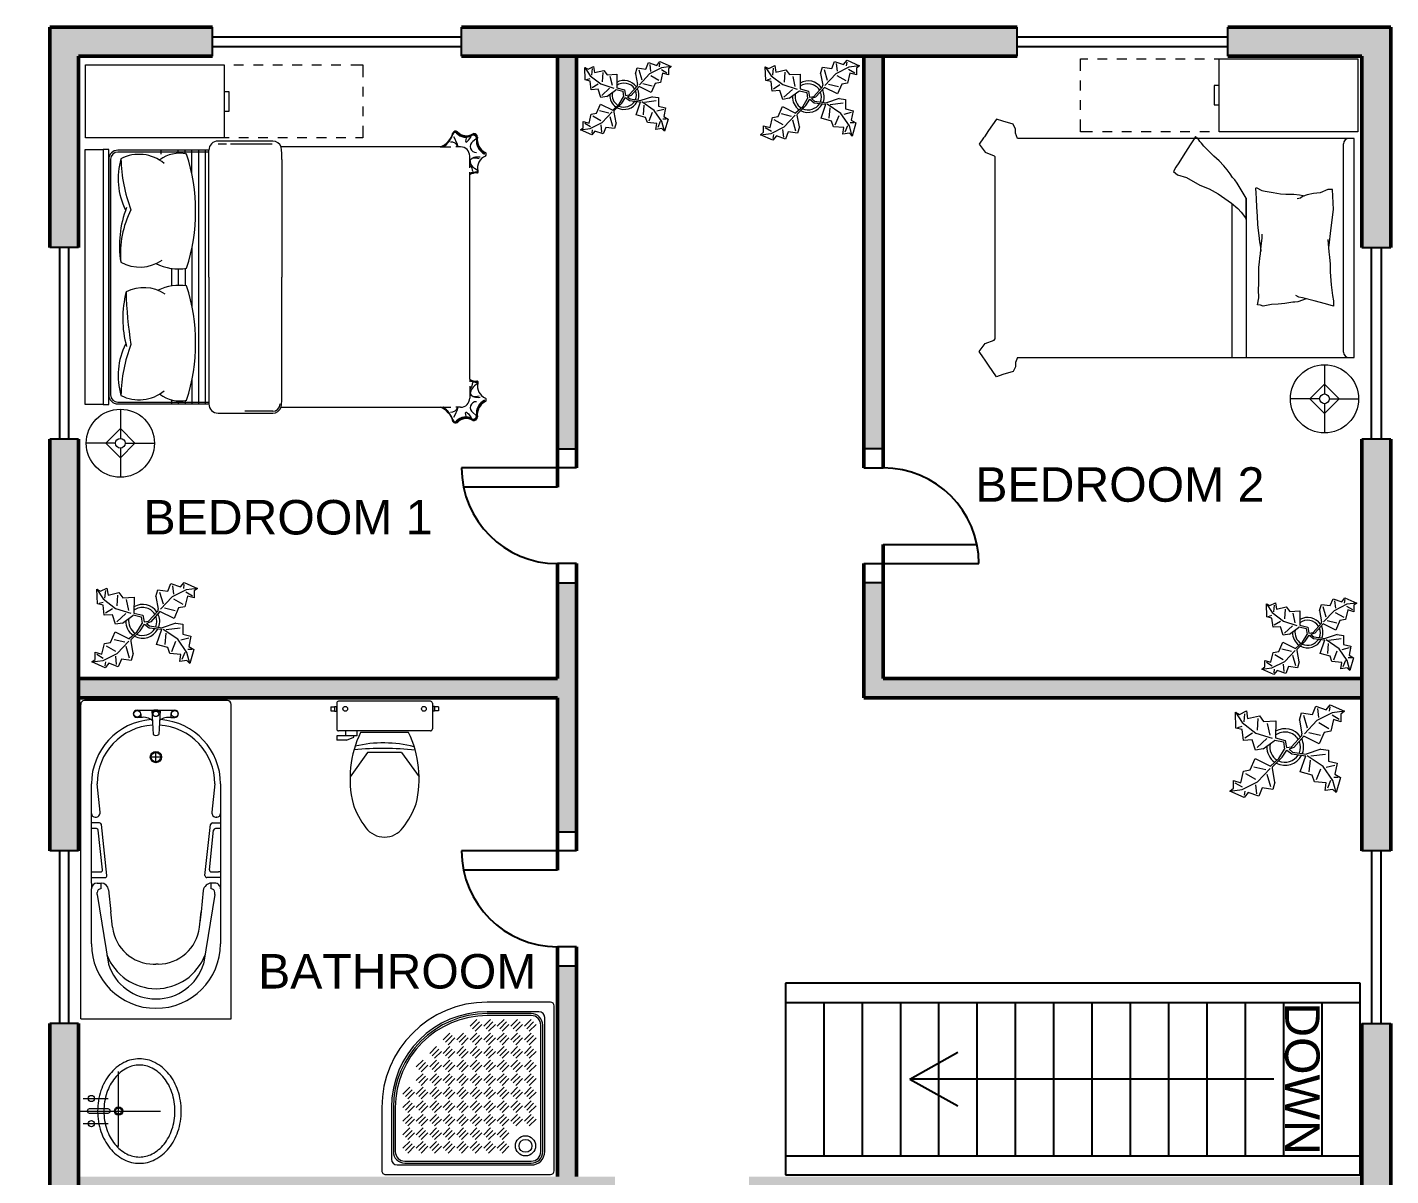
# Model space of a CAD drawing. Header units: millimetres. Extents: x -18002 to 19000, y -38859 to 21000.
# Drawn here: x 11882 to 19000, y 4005 to 10000 of the extents above; entities that cross this region are included whole.
import ezdxf

# ---------------------------------------------------------------- set-up
doc = ezdxf.new("R2010")
doc.units = ezdxf.units.MM
doc.layers.get('0').update_dxf_attribs({"lineweight": 25})
for name, color, linetype, lineweight in [('A Anno Text', 6, 'Continuous', 25), ('A Door', 2, 'Continuous', 25), ('A Furn', 8, 'Continuous', 18), ('A Glaz', 4, 'Continuous', 25), ('A Stair', 3, 'Continuous', 25), ('A Wall', 7, 'Continuous', 50)]:
    doc.layers.add(name, color=color, linetype=linetype, lineweight=lineweight)
doc.layers.add('ARROWS', color=1, linetype='Continuous')
doc.styles.get("Standard").update_dxf_attribs({"font": 'arial.ttf'})

# ---------------------------------------------------------------- blocks, each defined once
blk = doc.blocks.new('File Cabinet - Letter')
at = {"linetype": 'Continuous'}
for p, q in [((0, 0), (15, 0)), ((0, -28.5), (0, 0)), ((15, 0), (15, -28.5)), ((15, -28.5), (0, -28.5)), ((0, -29.5), (0, -28.5)), ((5.5, -28.5), (5.5, -29.5)), ((5.5, -29.5), (9.5, -29.5)), ((9.5, -29.5), (9.5, -28.5)), ((15, -30.5), (15, -32.5)), ((0, -33.5), (0, -31.5)), ((0, -37.5), (0, -35.5)), ((15, -34.5), (15, -36.5)), ((15, -38.5), (15, -40.5)), ((0, -41.5), (0, -39.5)), ((0, -45.5), (0, -43.5)), ((15, -42.5), (15, -44.5)), ((0, -49.5), (0, -47.5)), ((15, -46.5), (15, -48.5)), ((0, -53.5), (0, -51.5)), ((15, -50.5), (15, -52.5)), ((0, -57), (0, -55.5)), ((15, -54.5), (15, -57)), ((2.5, -57), (0, -57)), ((6.5, -57), (4.5, -57)), ((10.5, -57), (8.5, -57)), ((15, -57), (12.5, -57))]:
    blk.add_line(p, q, dxfattribs=at)
blk = doc.blocks.new('Lamp - Table')
at = {"linetype": 'Continuous'}
for p, q in [((0, 7), (0, 1)), ((0, 3), (-3, 0)), ((3, 0), (0, 3)), ((-1, 0), (-7, 0)), ((-3, 0), (0, -3)), ((0, -3), (3, 0)), ((1, 0), (7, 0)), ((0, -1), (0, -7))]:
    blk.add_line(p, q, dxfattribs=at)
for radius in [7, 1]:
    blk.add_circle((0, 0), radius, dxfattribs=at)
blk = doc.blocks.new('Plant - Rubber or Philodendron')
at = {"linetype": 'Continuous'}
for p, q in [((8.8871, 10.7908), (9.9809, 13.4933)), ((9.9809, 13.4933), (13.3837, 12.301)), ((13.3837, 12.301), (14.68, 13.9039)), ((14.68, 13.9039), (19.3848, 11.8146)), ((-16.2005, 11.4774), (-13.9899, 8.1064)), ((-16.2005, 11.4774), (-14.8639, 10.7964)), ((-16.0159, 6.3329), (-16.2005, 11.4774)), ((-14.8639, 10.7964), (-12.6195, 11.8975)), ((-13.3174, 8.325), (-13.0735, 11.0065)), ((-12.6195, 11.8975), (-12.1909, 9.4345)), ((-12.1909, 9.4345), (-8.3829, 10.3)), ((-8.8369, 9.409), (-9.0894, 5.6095)), ((-8.3829, 10.3), (-7.0549, 8.501)), ((4.6914, 8.8812), (5.3859, 11.2828)), ((5.3859, 11.2828), (8.8871, 10.7908)), ((5.9878, 10.4842), (7.1971, 6.3869)), ((15.3859, 11.3055), (10.3916, 8.7942)), ((10.5828, 12.6946), (10.8893, 9.7953)), ((14.5816, 13.2037), (14.3848, 11.8033)), ((15.7909, 9.1065), (14.8995, 5.3044)), ((15.2875, 10.6053), (17.5907, 9.2105)), ((19.3848, 11.8146), (15.3859, 11.3055)), ((18.1925, 8.4119), (15.7909, 9.1065)), ((19.3848, 11.8146), (18.1868, 10.9119)), ((18.1868, 10.9119), (18.1925, 8.4119)), ((-14.0069, 5.8704), (-16.0159, 6.3329)), ((-15.3434, 6.5514), (-13.9984, 6.9884)), ((-13.5868, 2.2894), (-14.0069, 5.8704)), ((-13.9899, 8.1064), (-9.5434, 4.7185)), ((-13.1329, 3.1804), (-10.6614, 4.727)), ((-9.5434, 4.7185), (-4.1917, 2.9888)), ((-7.0549, 8.501), (-3.0284, 8.6941)), ((-4.8529, 4.012), (-5.7184, 7.82)), ((-3.0284, 8.6941), (-3.0709, 3.1041)), ((4.6914, 8.8812), (5.5014, 4.4831)), ((5.4346, 3.9146), (5.5014, 4.4831)), ((10.3916, 8.7942), (6.2847, 4.4028)), ((7.7005, 4.8881), (11.5025, 3.9967)), ((14.2977, 6.1031), (10.9934, 7.9956)), ((12.7005, 4.8994), (11.1089, 1.1958)), ((14.8995, 5.3044), (12.7005, 4.8994)), ((-10.6784, 2.491), (-13.5868, 2.2894)), ((-9.5858, -0.8715), (-10.6784, 2.491)), ((-9.1318, 0.0195), (-5.9793, 2.9025)), ((-7.1228, -0.443), (-3.5248, 2.2131)), ((-3.5248, 2.2131), (-3.3011, 2.4355)), ((-3.3011, 2.4355), (-0.5306, 1.7947)), ((-3.0709, 3.1041), (0.0797, 2.3163)), ((-0.5306, 1.7947), (-0.2255, -0.5527)), ((-0.5306, 1.7947), (-0.5306, 1.7947)), ((0.0797, 2.3163), (0.4866, -0.031)), ((0.4866, -0.031), (2.1141, 0.2298)), ((2.1141, 0.2298), (5.4346, 3.9146)), ((6.1032, 3.6844), (2.8262, -0.031)), ((11.1089, 1.1958), (6.1032, 3.6844)), ((-11.3237, -7.2629), (-9.7321, -3.5593)), ((-9.7321, -3.5593), (-4.7264, -6.0479)), ((-7.1228, -0.443), (-9.5858, -0.8715)), ((-2.019, -3.6148), (-4.7264, -6.0479)), ((-4.0579, -6.2781), (-0.9375, -3.1608)), ((-2.019, -3.6148), (-0.2255, -0.5527)), ((-0.9375, -3.1608), (0.5883, -0.8135)), ((0.5883, -0.8135), (2.2447, -2.0916)), ((2.8262, -0.031), (1.3003, -0.5527)), ((1.3003, -0.5527), (2.4193, -1.4655)), ((2.2447, -2.0916), (6.7108, -2.6626)), ((2.4193, -1.4655), (6.895, -2.1175)), ((4.943, -7.9659), (6.7108, -2.6626)), ((11.6605, -0.5413), (6.895, -2.1175)), ((12.3677, -6.1981), (7.219, -2.6772)), ((8.125, -4.0768), (7.7715, -7.9659)), ((8.3544, -2.7453), (13.1973, -2.1704)), ((11.6605, -0.5413), (14.1354, -0.8948)), ((14.1354, -0.8948), (14.1354, -4.4304)), ((14.1354, -4.4304), (16.9638, -5.1375)), ((-14.4141, -11.4699), (-13.5228, -7.6679)), ((-13.5228, -7.6679), (-11.3237, -7.2629)), ((-12.921, -8.4665), (-9.6166, -10.359)), ((-6.3237, -7.2516), (-10.1257, -6.3602)), ((-9.0148, -11.1577), (-4.9047, -6.8122)), ((-4.611, -12.8477), (-5.8203, -8.7504)), ((-4.1246, -6.8466), (-4.0579, -6.2781)), ((-3.3146, -11.2447), (-4.1246, -6.8466)), ((8.8321, -9.0266), (4.943, -7.9659)), ((10.2463, -10.4408), (11.6605, -6.9053)), ((15.5496, -10.7943), (12.3677, -6.1981)), ((16.2567, -5.8446), (13.4283, -6.5517)), ((16.9638, -5.1375), (16.2567, -8.673)), ((16.2567, -8.673), (18.0245, -9.7337)), ((-18.008, -14.1781), (-16.8101, -13.2754)), ((-16.8157, -10.7754), (-14.4141, -11.4699)), ((-16.8101, -13.2754), (-16.8157, -10.7754)), ((-13.9107, -12.9688), (-16.2139, -11.574)), ((-14.0091, -13.669), (-9.0148, -11.1577)), ((-9.206, -15.0581), (-9.5126, -12.1588)), ((-7.5103, -13.1543), (-8.6042, -15.8568)), ((-4.0092, -13.6463), (-7.5103, -13.1543)), ((-3.3146, -11.2447), (-4.0092, -13.6463)), ((9.5392, -11.1479), (8.8321, -9.0266)), ((13.4283, -11.5015), (9.5392, -11.1479)), ((13.0748, -13.9763), (13.4283, -11.5015)), ((14.8425, -10.7943), (13.7819, -13.2692)), ((16.6103, -14.6834), (15.5496, -10.7943)), ((17.3174, -9.7337), (15.9032, -9.7337)), ((18.0245, -9.7337), (16.6103, -14.6834)), ((-18.008, -14.1781), (-14.0091, -13.669)), ((-13.3032, -16.2674), (-18.008, -14.1781)), ((-12.0069, -14.6645), (-13.3032, -16.2674)), ((-13.2048, -15.5672), (-13.008, -14.1668)), ((-8.6042, -15.8568), (-12.0069, -14.6645)), ((15.5496, -13.6228), (13.0748, -13.9763)), ((16.6103, -14.6834), (15.5496, -13.6228))]:
    blk.add_line(p, q, dxfattribs=at)
for centre, radius, start, end in [((0, 0), 6.1275, 34.37569, 120.1028), ((-0.0601, -0.2075), 5.2461, 33.82192, 124.9414), ((0.0308, 0.1664), 6, 178.6147, 235.1169), ((0.0308, 0.1664), 5, 168.1647, 238.6725), ((-0.2664, 0.1682), 5.2775, 338.4094, 20.03007), ((-0.098, 0.1364), 6.1288, 341.2017, 26.09184), ((-0.0234, 0.3825), 6.1492, 242.5812, 331.2714), ((-0.1102, 0.4886), 5.2883, 247.3711, 327.472)]:
    blk.add_arc(centre, radius, start, end, dxfattribs=at)

msp = doc.modelspace()

# ---------------------------------------------------------------- hatches: boundary and pattern name
at = {"layer": 'A Furn', "linetype": 'Continuous'}
h = msp.add_hatch(color=256, dxfattribs=at)
h.dxf.hatch_style = 1
h.paths.add_polyline_path([(12150, 9850), (12850, 9850), (12850, 10000), (12000, 10000), (12000, 8850.3), (12150, 8850.3)])
h.paths.add_polyline_path([(17050, 10000), (16150, 10000), (14850, 10000), (14150, 10000), (14150, 9850), (14850, 9850), (17050, 9850)])
h.paths.add_polyline_path([(19000, 10000), (18150, 10000), (18150, 9850), (18850, 9850), (18850, 8850.3), (19000, 8850.3)])
h.paths.add_polyline_path([(19000, 7850.3), (18850, 7850.3), (18850, 6067.4), (19000, 6067.4)])
h.paths.add_polyline_path([(19000, 6067.4), (18850, 6067.4), (18850, 5700), (19000, 5700)])
h.paths.add_polyline_path([(19000, 4800), (18850, 4800), (18850, 4000), (18850, 150), (17850, 150), (17850, 0), (19000, 0)])
h.paths.add_polyline_path([(18850, 2100), (16750, 2100), (16750, 2000), (18850, 2000)])
h.paths.add_polyline_path([(18850, 4000), (15850, 4000), (15650, 4000), (15650, 3900), (15750, 3900), (15750, 3400), (15850, 3400), (15850, 3900), (17795.8, 3900), (18850, 3900)])
h.paths.add_polyline_path([(15850, 2000), (16050, 2000), (16050, 2100), (15850, 2100), (15850, 2700), (15750, 2700), (15750, 150), (15850, 150)], flags=17)
h.paths.add_polyline_path([(16850, 150), (12150, 150), (12150, 4800), (12000, 4800), (12000, 0), (16850, 0)])
h.paths.add_polyline_path([(12150, 7850.3), (12000, 7850.3), (12000, 7000), (12000, 5700), (12150, 5700)])
h.paths.add_polyline_path([(14750, 9850), (14650, 9850), (14650, 7800), (14750, 7800)])
h.paths.add_polyline_path([(14750, 7100), (14650, 7100), (14650, 6600), (12150, 6600), (12150, 6500), (14650, 6500), (14650, 5800), (14750, 5800)])
h.paths.add_polyline_path([(14750, 5100), (14650, 5100), (14650, 4000), (12150, 4000), (12150, 3900), (14950, 3900), (14950, 4000), (14750, 4000)])
h.paths.add_polyline_path([(16350, 9850), (16250, 9850), (16250, 7800), (16350, 7800)])
h.paths.add_polyline_path([(16350, 7100), (16250, 7100), (16250, 6500), (18850, 6500), (18850, 6600), (16350, 6600)])
h.paths.add_polyline_path([(6850, 4000), (3850, 4000), (3500, 4000), (3400, 4000), (3400, 1100), (3300, 1100), (3300, 1000), (3400, 1000), (3500, 1000), (3500, 3900), (6850, 3900)])

# ---------------------------------------------------------------- linework, layer by layer
at = {"layer": 'A Door'}
for p, q in [((14650, 7700), (14650, 7800)), ((14650, 7800), (14750, 7800)), ((14750, 7800), (14750, 7700)), ((16350, 7800), (16250, 7800)), ((16250, 7800), (16250, 7700)), ((16350, 7700), (16350, 7800)), ((14650, 7700), (14150, 7700)), ((14650, 7600), (14650, 7700)), ((14750, 7700), (14650, 7700)), ((16250, 7700), (16350, 7700)), ((14650, 7600), (14160.1, 7600)), ((16350, 7300), (16350, 7200)), ((16350, 7300), (16839.9, 7300)), ((14650, 7200), (14650, 7100)), ((14750, 7200), (14650, 7200)), ((14750, 7100), (14750, 7200)), ((16250, 7100), (16250, 7200)), ((16250, 7200), (16350, 7200)), ((16350, 7200), (16850, 7200)), ((16350, 7200), (16350, 7100)), ((14650, 7100), (14750, 7100)), ((16350, 7100), (16250, 7100)), ((14650, 5700), (14650, 5800)), ((14650, 5800), (14750, 5800)), ((14750, 5800), (14750, 5700)), ((14650, 5700), (14150, 5700)), ((14650, 5600), (14650, 5700)), ((14750, 5700), (14650, 5700)), ((14650, 5600), (14160.1, 5600)), ((14650, 5200), (14650, 5100)), ((14750, 5200), (14650, 5200)), ((14750, 5100), (14750, 5200)), ((14650, 5100), (14750, 5100))]:
    msp.add_line(p, q, dxfattribs=at)
for centre, start, end in [((14650, 7700), 180, 270), ((16350, 7200), 0, 90), ((14650, 5700), 180, 270)]:
    msp.add_arc(centre, 500, start, end, dxfattribs=at)
at = {"layer": 'A Furn'}
for p, q in [((16941.8, 9520.1), (16899.6, 9460.9)), ((16974.8, 9509.1), (16941.8, 9520.1)), ((17029.5, 9493.4), (16974.8, 9509.1)), ((17041.9, 9468.6), (17029.5, 9493.4)), ((17041.9, 9446.9), (17041.9, 9468.6)), ((13163.7, 9405.9), (12878.3, 9405.9)), ((14224.5, 9416.6), (14208, 9403.1)), ((16873.7, 9422.1), (16851.9, 9389.3)), ((16880.2, 9428.5), (16873.7, 9422.1)), ((16899.6, 9460.9), (16880.2, 9428.5)), ((17051, 9419.8), (17041.9, 9446.9)), ((18809.6, 9419.8), (17051, 9419.8)), ((17970.5, 9411.7), (17953.1, 9386.8)), ((17980.4, 9429), (17970.5, 9411.7)), ((17987.9, 9421.6), (17980.4, 9429)), ((17992.8, 9421.6), (17987.9, 9421.6)), ((18002.8, 9404.2), (17992.8, 9421.6)), ((18012.7, 9394.3), (18002.8, 9404.2)), ((18809.6, 8276.3), (18809.6, 9419.8)), ((12184, 8030.1), (12184, 9361.7)), ((12184, 9361.7), (12279.1, 9361.7)), ((12307.7, 9361.7), (12279.1, 9361.7)), ((12279.1, 9361.7), (12279.1, 8030.1)), ((12307.7, 8030.1), (12307.7, 9361.7)), ((12830.8, 9358.3), (12355.2, 9358.3)), ((12830.8, 9348.8), (12355.2, 9348.8)), ((12581, 9337.1), (12581, 9358.3)), ((12670.6, 9342.1), (12670.6, 9358.3)), ((12706.2, 9339.6), (12706.2, 9358.3)), ((12741.9, 9232.5), (12741.9, 9358.3)), ((12777.6, 8033.4), (12777.6, 9358.3)), ((12813.2, 8033.4), (12813.2, 9358.3)), ((12830.8, 8695.9), (12830.8, 9358.3)), ((12922.7, 9389.6), (12878.3, 9389.6)), ((13160.4, 9389.6), (12944, 9389.6)), ((14038.1, 9375.4), (13208.1, 9375.4)), ((14038.1, 9375.4), (14093.9, 9375.4)), ((14144.4, 9375.4), (14119.3, 9375.4)), ((14192, 9265.9), (14192, 9327.8)), ((16851.9, 9389.3), (16883.2, 9347.5)), ((16883.2, 9347.5), (16929.5, 9329)), ((16929.5, 9329), (16933.7, 9324.7)), ((16933.7, 9324.7), (16933.7, 8371.4)), ((17915.9, 9329.7), (17893.6, 9292.4)), ((17953.1, 9386.8), (17915.9, 9329.7)), ((18025.1, 9379.4), (18012.7, 9394.3)), ((18059.8, 9344.6), (18025.1, 9379.4)), ((18077.2, 9327.2), (18059.8, 9344.6)), ((18104.5, 9302.4), (18077.2, 9327.2)), ((18753.3, 8304.5), (18753.3, 9391.6)), ((12307.7, 9310.8), (12307.7, 8695.9)), ((12317.2, 9310.8), (12317.2, 8695.9)), ((13211.2, 9309.9), (13211.2, 8695.9)), ((17878.7, 9270.1), (17866.3, 9247.7)), ((17893.6, 9292.4), (17878.7, 9270.1)), ((18129.3, 9277.5), (18104.5, 9302.4)), ((18146.7, 9255.2), (18129.3, 9277.5)), ((18161.6, 9235.3), (18146.7, 9255.2)), ((14192, 9229), (14192, 9242.9)), ((14192, 8695.9), (14192, 9229)), ((17866.3, 9247.7), (17866.3, 9247.7)), ((17866.3, 9247.7), (17886.1, 9230.4)), ((17886.1, 9230.4), (17933.3, 9215.5)), ((17933.3, 9215.5), (18002.8, 9175.7)), ((18174, 9215.5), (18161.6, 9235.3)), ((18186.4, 9203), (18174, 9215.5)), ((18198.8, 9185.7), (18186.4, 9203)), ((18213.7, 9160.8), (18198.8, 9185.7)), ((18002.8, 9175.7), (18052.4, 9155.9)), ((18052.4, 9155.9), (18099.5, 9131)), ((18099.5, 9131), (18169, 9081.4)), ((18246, 9108.7), (18213.7, 9160.8)), ((18295.7, 9158.5), (18297.4, 9163.5)), ((18297.4, 9135), (18295.7, 9158.5)), ((18297.4, 9163.5), (18327.5, 9148.4)), ((18299.1, 9104.9), (18297.4, 9135)), ((18327.5, 9148.4), (18344.2, 9145.1)), ((18344.2, 9145.1), (18386.1, 9136.7)), ((18386.1, 9136.7), (18424.5, 9130)), ((18424.5, 9130), (18453, 9128.3)), ((18453, 9128.3), (18494.8, 9128.3)), ((18494.8, 9128.3), (18523.3, 9125)), ((18523.3, 9125), (18543.3, 9121.6)), ((18540.2, 9116.5), (18528.2, 9108.5)), ((18564.2, 9124.5), (18540.2, 9116.5)), ((18543.3, 9121.6), (18550, 9120)), ((18596.3, 9132.5), (18564.2, 9124.5)), ((18632.3, 9136.5), (18596.3, 9132.5)), ((18672.3, 9152.6), (18632.3, 9136.5)), ((18696.4, 9152.6), (18672.3, 9152.6)), ((18700.4, 9048.4), (18696.4, 9152.6)), ((18169, 9081.4), (18201.3, 9054)), ((18170.9, 9079.8), (18170.9, 8276.3)), ((18201.3, 9054), (18218.7, 9034.2)), ((18246, 9108.7), (18246, 8276.3)), ((18246, 8996.9), (18246, 9108.7)), ((18300.7, 9061.4), (18299.1, 9104.9)), ((18304.1, 9014.5), (18300.7, 9061.4)), ((18528.2, 9108.5), (18512.2, 9104.5)), ((18688.4, 8952.2), (18700.4, 9048.4)), ((18218.7, 9034.2), (18236, 9011.8)), ((18236, 9011.8), (18245.6, 8997.5)), ((18305.7, 8971), (18304.1, 9014.5)), ((18309.1, 8939.1), (18305.7, 8971)), ((18312.4, 8912.4), (18309.1, 8939.1)), ((18317.5, 8880.5), (18312.4, 8912.4)), ((18325.8, 8873.8), (18329.2, 8899)), ((18329.2, 8899), (18329.2, 8920.7)), ((18676.3, 8848), (18688.4, 8952.2)), ((12741.9, 8847.5), (12741.9, 8544.2)), ((18322.5, 8852.1), (18317.5, 8880.5)), ((18320.8, 8816.9), (18322.5, 8842)), ((18322.5, 8842), (18325.8, 8873.8)), ((18324.2, 8830.3), (18322.5, 8852.1)), ((18672.3, 8892.1), (18676.3, 8828)), ((18676.3, 8828), (18680.3, 8800)), ((18310.8, 8748.3), (18315.8, 8773.4)), ((18315.8, 8773.4), (18317.5, 8795.2)), ((18317.5, 8795.2), (18320.8, 8816.9)), ((18680.3, 8800), (18684.3, 8763.9)), ((18684.3, 8763.9), (18684.3, 8723.8)), ((12307.7, 8695.9), (12307.7, 8081)), ((12317.2, 8695.9), (12317.2, 8081)), ((12634.9, 8742.3), (12634.9, 8649.4)), ((12670.6, 8739.1), (12670.6, 8652.6)), ((12706.2, 8741), (12706.2, 8650.8)), ((12830.8, 8695.9), (12830.8, 8033.4)), ((13211.2, 8081.9), (13211.2, 8695.9)), ((14192, 8162.7), (14192, 8695.9)), ((18310.8, 8661.2), (18310.8, 8748.3)), ((18684.3, 8723.8), (18688.4, 8655.7)), ((18309.1, 8631.1), (18310.8, 8661.2)), ((18310.8, 8587.5), (18309.1, 8631.1)), ((18688.4, 8655.7), (18692.4, 8627.7)), ((18692.4, 8627.7), (18696.4, 8599.6)), ((18304.4, 8551.1), (18310.8, 8587.5)), ((18320.8, 8549), (18304.4, 8551.1)), ((18334.2, 8544), (18320.8, 8549)), ((18377.7, 8552.4), (18334.2, 8544)), ((18412.8, 8554.1), (18377.7, 8552.4)), ((18448, 8557.4), (18412.8, 8554.1)), ((18488.6, 8565), (18448, 8557.4)), ((18499.8, 8565.8), (18488.6, 8565)), ((18514.9, 8567.5), (18499.8, 8565.8)), ((18520.2, 8591.6), (18504.2, 8599.6)), ((18558.4, 8582.5), (18514.9, 8567.5)), ((18540.2, 8587.6), (18520.2, 8591.6)), ((18600.3, 8571.6), (18540.2, 8587.6)), ((18660.3, 8555.6), (18600.3, 8571.6)), ((18700.4, 8543.5), (18660.3, 8555.6)), ((18696.4, 8599.6), (18700.4, 8571.6)), ((18700.4, 8571.6), (18700.4, 8543.5)), ((16851.9, 8306.8), (16883.2, 8348.6)), ((16883.2, 8348.6), (16929.5, 8367.1)), ((16929.5, 8367.1), (16933.7, 8371.4)), ((16873.7, 8274), (16851.9, 8306.8)), ((16880.2, 8267.6), (16873.7, 8274)), ((16899.6, 8235.2), (16880.2, 8267.6)), ((17051, 8276.3), (17041.9, 8249.2)), ((17051, 8276.3), (18809.6, 8276.3)), ((16941.8, 8176), (16899.6, 8235.2)), ((16974.8, 8187), (16941.8, 8176)), ((17029.5, 8202.7), (16974.8, 8187)), ((17041.9, 8227.5), (17029.5, 8202.7)), ((17041.9, 8249.2), (17041.9, 8227.5)), ((12741.9, 8159.3), (12741.9, 8033.4)), ((14192, 8162.7), (14192, 8148.8)), ((14192, 8125.8), (14192, 8064)), ((12634.9, 8054.7), (12634.9, 8033.4)), ((12670.6, 8049.6), (12670.6, 8033.4)), ((12706.2, 8052.2), (12706.2, 8033.4)), ((12279.1, 8030.1), (12184, 8030.1)), ((12279.1, 8030.1), (12307.7, 8030.1)), ((12355.2, 8042.9), (12830.8, 8042.9)), ((12355.2, 8033.4), (12830.8, 8033.4)), ((12878.3, 7985.9), (13163.7, 7985.9)), ((13163.7, 7995.4), (13017.8, 7995.4)), ((13208.1, 8016.4), (14038.1, 8016.4)), ((14038.1, 8016.4), (14093.9, 8016.4)), ((14144.4, 8016.4), (14119.3, 8016.4)), ((14224.5, 7975.2), (14208, 7988.6))]:
    msp.add_line(p, q, dxfattribs=at)
at = {"layer": 'A Furn', "linetype": 'Continuous', "lineweight": 18}
for p, q in [((12927.5, 6485), (12180.8, 6485)), ((13987.6, 6481.4), (13507.6, 6481.4)), ((12161.2, 4823.1), (12161.2, 6465.3)), ((12455.4, 6435.6), (12651.9, 6435.6)), ((12475.1, 6415.9), (12475.1, 6396.3)), ((12532, 6433.6), (12538.9, 6308.8)), ((12575.3, 6433.6), (12568.4, 6308.8)), ((12632.3, 6415.9), (12632.3, 6396.3)), ((12947.2, 4823.1), (12947.2, 6465.3)), ((13466.3, 6451.9), (13466.3, 6432.4)), ((13466.3, 6451.9), (13486.3, 6451.9)), ((13466.3, 6432.4), (13486.3, 6432.4)), ((13486.3, 6454.6), (13486.3, 6429.6)), ((13486.3, 6454.6), (13496.3, 6454.6)), ((13486.3, 6429.6), (13496.3, 6429.6)), ((13496.3, 6454.6), (13496.3, 6429.6)), ((13497.6, 6471.4), (13497.6, 6336.9)), ((13997.6, 6471.4), (13997.6, 6336.9)), ((14008.9, 6454.6), (13998.9, 6454.6)), ((13998.9, 6454.6), (13998.9, 6429.6)), ((14008.9, 6429.6), (13998.9, 6429.6)), ((14008.9, 6454.6), (14008.9, 6429.6)), ((14028.9, 6451.9), (14008.9, 6451.9)), ((14028.9, 6432.4), (14008.9, 6432.4)), ((14028.9, 6451.9), (14028.9, 6432.4)), ((12475.1, 6396.3), (12455.4, 6396.3)), ((12632.3, 6396.3), (12651.9, 6396.3)), ((13604.1, 6301.9), (13497.6, 6301.9)), ((13497.6, 6301.9), (13497.6, 6279.3)), ((13549.5, 6279.3), (13497.6, 6279.3)), ((13987.6, 6326.9), (13507.6, 6326.9)), ((13545.1, 6301.9), (13545.1, 6326.9)), ((13549.5, 6279.3), (13587.5, 6294.2)), ((13587.5, 6294.2), (13587.5, 6301.9)), ((13604.1, 6301.9), (13604.1, 6326.9)), ((13872.6, 6319.3), (13622.6, 6319.3)), ((12554.2, 6160.8), (12554.2, 6219.7)), ((13659, 6214), (13567.3, 6086.9)), ((13836.2, 6214), (13659, 6214)), ((13836.2, 6214), (13927.9, 6086.9)), ((12583.7, 6190.2), (12524.7, 6190.2)), ((12217.2, 5895.5), (12217.2, 6049.8)), ((12262.6, 5903.1), (12246.7, 6049.8)), ((12861.7, 6049.8), (12845.8, 5903.1)), ((12891.2, 6049.8), (12891.2, 5895.5)), ((12217.2, 5875.9), (12217.2, 5895.5)), ((12217.2, 5532), (12217.2, 5875.9)), ((12259.9, 5846.4), (12217.2, 5846.4)), ((12236.8, 5875.9), (12238.2, 5875.9)), ((12298.4, 5572.3), (12269.7, 5837.6)), ((12809.9, 5572.3), (12838.7, 5837.6)), ((12848.5, 5846.4), (12891.2, 5846.4)), ((12871.5, 5875.9), (12870.2, 5875.9)), ((12891.2, 5896.4), (12891.2, 5532)), ((12243.3, 5816.9), (12217.2, 5816.9)), ((12275.5, 5601.8), (12253.1, 5808.1)), ((12832.9, 5601.8), (12855.3, 5808.1)), ((12891.2, 5816.9), (12865, 5816.9)), ((12217.2, 5590.9), (12265.7, 5590.9)), ((12217.2, 5561.5), (12288.7, 5561.5)), ((12891.2, 5561.5), (12819.7, 5561.5)), ((12842.7, 5590.9), (12880.8, 5590.9)), ((12891.2, 5590.9), (12880.8, 5590.9)), ((12217.2, 5532), (12217.2, 5502.5)), ((12217.2, 5215.6), (12217.2, 5502.5)), ((12246.7, 5532), (12267.6, 5532)), ((12246.7, 5473), (12246.7, 5482.9)), ((12266.3, 5532), (12266.3, 5502.5)), ((12306.6, 5496.9), (12319.1, 5381.8)), ((12801.4, 5493.9), (12789.3, 5381.8)), ((12842.1, 5502.5), (12842.1, 5532)), ((12861.7, 5532), (12843.9, 5532)), ((12861.7, 5473), (12861.7, 5482.9)), ((12891.2, 5532), (12891.2, 5501.5)), ((12891.2, 5502.5), (12891.2, 5215.6)), ((12246.7, 5473), (12306, 5109.5)), ((12861.7, 5473), (12802.8, 5109.5)), ((12327.7, 5302.4), (12319.1, 5381.8)), ((12780.6, 5302.4), (12789.3, 5381.8)), ((12789.3, 5381.8), (12783.5, 5328.7)), ((12539.3, 5109.5), (12542.6, 5109.5)), ((12542.6, 5109.5), (12554.2, 5109.5)), ((12565.8, 5109.5), (12554.2, 5109.5)), ((14613.4, 4910.7), (14283.4, 4910.7)), ((14553.4, 4860.7), (14283.4, 4860.7)), ((14513.4, 4850.7), (14283.4, 4850.7)), ((14513.4, 4840.7), (14283.4, 4840.7)), ((14633.4, 4030.7), (14633.4, 4890.7)), ((12161.2, 4823.1), (12947.2, 4823.1)), ((14230, 4820.1), (14194.7, 4784.7)), ((14242.8, 4807.3), (14207.4, 4772)), ((14255.5, 4794.6), (14220.1, 4759.2)), ((14300.7, 4820.1), (14265.4, 4784.7)), ((14313.5, 4807.3), (14278.1, 4772)), ((14326.2, 4794.6), (14290.8, 4759.2)), ((14371.5, 4820.1), (14336.1, 4784.7)), ((14384.2, 4807.3), (14348.8, 4772)), ((14396.9, 4794.6), (14361.6, 4759.2)), ((14442.2, 4820.1), (14406.8, 4784.7)), ((14454.9, 4807.3), (14419.5, 4772)), ((14467.6, 4794.6), (14432.3, 4759.2)), ((14512.9, 4820.1), (14477.5, 4784.7)), ((14525.6, 4807.3), (14490.2, 4772)), ((14538.3, 4794.6), (14503, 4759.2)), ((14563.4, 4130.7), (14563.4, 4790.7)), ((14573.4, 4130.7), (14573.4, 4790.7)), ((14583.4, 4130.7), (14583.4, 4830.7)), ((14088.6, 4749.3), (14053.3, 4714)), ((14101.3, 4736.6), (14066, 4701.3)), ((14114.1, 4723.9), (14078.7, 4688.5)), ((14159.3, 4749.3), (14124, 4714)), ((14172, 4736.6), (14136.7, 4701.3)), ((14184.8, 4723.9), (14149.4, 4688.5)), ((14230, 4749.3), (14194.7, 4714)), ((14242.8, 4736.6), (14207.4, 4701.3)), ((14255.5, 4723.9), (14220.1, 4688.5)), ((14300.7, 4749.3), (14265.4, 4714)), ((14313.5, 4736.6), (14278.1, 4701.3)), ((14326.2, 4723.9), (14290.8, 4688.5)), ((14371.5, 4749.3), (14336.1, 4714)), ((14384.2, 4736.6), (14348.8, 4701.3)), ((14396.9, 4723.9), (14361.6, 4688.5)), ((14442.2, 4749.3), (14406.8, 4714)), ((14454.9, 4736.6), (14419.5, 4701.3)), ((14467.6, 4723.9), (14432.3, 4688.5)), ((14512.9, 4749.3), (14477.5, 4714)), ((14525.6, 4736.6), (14490.2, 4701.3)), ((14538.3, 4723.9), (14503, 4688.5)), ((14018.6, 4678.6), (13983.3, 4643.3)), ((14031.3, 4665.9), (13996, 4630.5)), ((14044.1, 4653.2), (14008.7, 4617.8)), ((14088.6, 4678.6), (14053.3, 4643.3)), ((14101.3, 4665.9), (14066, 4630.5)), ((14114.1, 4653.2), (14078.7, 4617.8)), ((14159.3, 4678.6), (14124, 4643.3)), ((14172, 4665.9), (14136.7, 4630.5)), ((14184.8, 4653.2), (14149.4, 4617.8)), ((14230, 4678.6), (14194.7, 4643.3)), ((14242.8, 4665.9), (14207.4, 4630.5)), ((14255.5, 4653.2), (14220.1, 4617.8)), ((14300.7, 4678.6), (14265.4, 4643.3)), ((14313.5, 4665.9), (14278.1, 4630.5)), ((14326.2, 4653.2), (14290.8, 4617.8)), ((14371.5, 4678.6), (14336.1, 4643.3)), ((14384.2, 4665.9), (14348.8, 4630.5)), ((14396.9, 4653.2), (14361.6, 4617.8)), ((14442.2, 4678.6), (14406.8, 4643.3)), ((14454.9, 4665.9), (14419.5, 4630.5)), ((14467.6, 4653.2), (14432.3, 4617.8)), ((14512.9, 4678.6), (14477.5, 4643.3)), ((14525.6, 4665.9), (14490.2, 4630.5)), ((14538.3, 4653.2), (14503, 4617.8)), ((13948.6, 4607.9), (13913.3, 4572.6)), ((13961.3, 4595.2), (13926, 4559.8)), ((13974.1, 4582.5), (13938.7, 4547.1)), ((14018.6, 4607.9), (13983.3, 4572.6)), ((14031.3, 4595.2), (13996, 4559.8)), ((14044.1, 4582.5), (14008.7, 4547.1)), ((14088.6, 4607.9), (14053.3, 4572.6)), ((14101.3, 4595.2), (14066, 4559.8)), ((14114.1, 4582.5), (14078.7, 4547.1)), ((14159.3, 4607.9), (14124, 4572.6)), ((14172, 4595.2), (14136.7, 4559.8)), ((14184.8, 4582.5), (14149.4, 4547.1)), ((14230, 4607.9), (14194.7, 4572.6)), ((14242.8, 4595.2), (14207.4, 4559.8)), ((14255.5, 4582.5), (14220.1, 4547.1)), ((14300.7, 4607.9), (14265.4, 4572.6)), ((14313.5, 4595.2), (14278.1, 4559.8)), ((14326.2, 4582.5), (14290.8, 4547.1)), ((14371.5, 4607.9), (14336.1, 4572.6)), ((14384.2, 4595.2), (14348.8, 4559.8)), ((14396.9, 4582.5), (14361.6, 4547.1)), ((14442.2, 4607.9), (14406.8, 4572.6)), ((14454.9, 4595.2), (14419.5, 4559.8)), ((14467.6, 4582.5), (14432.3, 4547.1)), ((14512.9, 4607.9), (14477.5, 4572.6)), ((14525.6, 4595.2), (14490.2, 4559.8)), ((14538.3, 4582.5), (14503, 4547.1)), ((12358.8, 4156.8), (12358.8, 4549.5)), ((13948.6, 4537.2), (13913.3, 4501.9)), ((13961.3, 4524.5), (13926, 4489.1)), ((13974.1, 4511.8), (13938.7, 4476.4)), ((14018.6, 4537.2), (13983.3, 4501.9)), ((14031.3, 4524.5), (13996, 4489.1)), ((14044.1, 4511.8), (14008.7, 4476.4)), ((14088.6, 4537.2), (14053.3, 4501.9)), ((14101.3, 4524.5), (14066, 4489.1)), ((14114.1, 4511.8), (14078.7, 4476.4)), ((14159.3, 4537.2), (14124, 4501.9)), ((14172, 4524.5), (14136.7, 4489.1)), ((14184.8, 4511.8), (14149.4, 4476.4)), ((14230, 4537.2), (14194.7, 4501.9)), ((14242.8, 4524.5), (14207.4, 4489.1)), ((14255.5, 4511.8), (14220.1, 4476.4)), ((14300.7, 4537.2), (14265.4, 4501.9)), ((14313.5, 4524.5), (14278.1, 4489.1)), ((14326.2, 4511.8), (14290.8, 4476.4)), ((14371.5, 4537.2), (14336.1, 4501.9)), ((14384.2, 4524.5), (14348.8, 4489.1)), ((14396.9, 4511.8), (14361.6, 4476.4)), ((14442.2, 4537.2), (14406.8, 4501.9)), ((14454.9, 4524.5), (14419.5, 4489.1)), ((14467.6, 4511.8), (14432.3, 4476.4)), ((14512.9, 4537.2), (14477.5, 4501.9)), ((14525.6, 4524.5), (14490.2, 4489.1)), ((14538.3, 4511.8), (14503, 4476.4)), ((13878.6, 4466.5), (13843.3, 4431.1)), ((13891.3, 4453.8), (13856, 4418.4)), ((13904.1, 4441), (13868.7, 4405.7)), ((13948.6, 4466.5), (13913.3, 4431.1)), ((13961.3, 4453.8), (13926, 4418.4)), ((13974.1, 4441), (13938.7, 4405.7)), ((14018.6, 4466.5), (13983.3, 4431.1)), ((14031.3, 4453.8), (13996, 4418.4)), ((14044.1, 4441), (14008.7, 4405.7)), ((14088.6, 4466.5), (14053.3, 4431.1)), ((14101.3, 4453.8), (14066, 4418.4)), ((14114.1, 4441), (14078.7, 4405.7)), ((14159.3, 4466.5), (14124, 4431.1)), ((14172, 4453.8), (14136.7, 4418.4)), ((14184.8, 4441), (14149.4, 4405.7)), ((14230, 4466.5), (14194.7, 4431.1)), ((14242.8, 4453.8), (14207.4, 4418.4)), ((14255.5, 4441), (14220.1, 4405.7)), ((14300.7, 4466.5), (14265.4, 4431.1)), ((14313.5, 4453.8), (14278.1, 4418.4)), ((14326.2, 4441), (14290.8, 4405.7)), ((14371.5, 4466.5), (14336.1, 4431.1)), ((14384.2, 4453.8), (14348.8, 4418.4)), ((14396.9, 4441), (14361.6, 4405.7)), ((14442.2, 4466.5), (14406.8, 4431.1)), ((14454.9, 4453.8), (14419.5, 4418.4)), ((14467.6, 4441), (14432.3, 4405.7)), ((14512.9, 4466.5), (14477.5, 4431.1)), ((14525.6, 4453.8), (14490.2, 4418.4)), ((14538.3, 4441), (14503, 4405.7)), ((12151.5, 4342.2), (12577, 4342.2)), ((12173.3, 4407.7), (12304.2, 4407.7)), ((12304.2, 4353.1), (12206.1, 4353.1)), ((13733.4, 4360.7), (13733.4, 4030.7)), ((13783.4, 4360.7), (13783.4, 4090.7)), ((13793.4, 4360.7), (13793.4, 4130.7)), ((13803.4, 4360.7), (13803.4, 4130.7)), ((13878.6, 4395.8), (13843.3, 4360.4)), ((13891.3, 4383.1), (13856, 4347.7)), ((13904.1, 4370.3), (13868.7, 4335)), ((13948.6, 4395.8), (13913.3, 4360.4)), ((13961.3, 4383.1), (13926, 4347.7)), ((13974.1, 4370.3), (13938.7, 4335)), ((14018.6, 4395.8), (13983.3, 4360.4)), ((14031.3, 4383.1), (13996, 4347.7)), ((14044.1, 4370.3), (14008.7, 4335)), ((14088.6, 4395.8), (14053.3, 4360.4)), ((14101.3, 4383.1), (14066, 4347.7)), ((14114.1, 4370.3), (14078.7, 4335)), ((14159.3, 4395.8), (14124, 4360.4)), ((14172, 4383.1), (14136.7, 4347.7)), ((14184.8, 4370.3), (14149.4, 4335)), ((14230, 4395.8), (14194.7, 4360.4)), ((14242.8, 4383.1), (14207.4, 4347.7)), ((14255.5, 4370.3), (14220.1, 4335)), ((14300.7, 4395.8), (14265.4, 4360.4)), ((14313.5, 4383.1), (14278.1, 4347.7)), ((14326.2, 4370.3), (14290.8, 4335)), ((14371.5, 4395.8), (14336.1, 4360.4)), ((14384.2, 4383.1), (14348.8, 4347.7)), ((14396.9, 4370.3), (14361.6, 4335)), ((14442.2, 4395.8), (14406.8, 4360.4)), ((14454.9, 4383.1), (14419.5, 4347.7)), ((14467.6, 4370.3), (14432.3, 4335)), ((14512.9, 4395.8), (14477.5, 4360.4)), ((14525.6, 4383.1), (14490.2, 4347.7)), ((14538.3, 4370.3), (14503, 4335)), ((12173.3, 4276.8), (12304.2, 4276.8)), ((12206.1, 4331.3), (12304.2, 4331.3)), ((13878.6, 4325.1), (13843.3, 4289.7)), ((13891.3, 4312.4), (13856, 4277)), ((13904.1, 4299.6), (13868.7, 4264.3)), ((13948.6, 4325.1), (13913.3, 4289.7)), ((13961.3, 4312.4), (13926, 4277)), ((13974.1, 4299.6), (13938.7, 4264.3)), ((14018.6, 4325.1), (13983.3, 4289.7)), ((14031.3, 4312.4), (13996, 4277)), ((14044.1, 4299.6), (14008.7, 4264.3)), ((14088.6, 4325.1), (14053.3, 4289.7)), ((14101.3, 4312.4), (14066, 4277)), ((14114.1, 4299.6), (14078.7, 4264.3)), ((14159.3, 4325.1), (14124, 4289.7)), ((14172, 4312.4), (14136.7, 4277)), ((14184.8, 4299.6), (14149.4, 4264.3)), ((14230, 4325.1), (14194.7, 4289.7)), ((14242.8, 4312.4), (14207.4, 4277)), ((14255.5, 4299.6), (14220.1, 4264.3)), ((14300.7, 4325.1), (14265.4, 4289.7)), ((14313.5, 4312.4), (14278.1, 4277)), ((14326.2, 4299.6), (14290.8, 4264.3)), ((14371.5, 4325.1), (14336.1, 4289.7)), ((14384.2, 4312.4), (14348.8, 4277)), ((14396.9, 4299.6), (14361.6, 4264.3)), ((14442.2, 4325.1), (14406.8, 4289.7)), ((14454.9, 4312.4), (14419.5, 4277)), ((14467.6, 4299.6), (14432.3, 4264.3)), ((14512.9, 4325.1), (14477.5, 4289.7)), ((14525.6, 4312.4), (14490.2, 4277)), ((14538.3, 4299.6), (14503, 4264.3)), ((13878.6, 4254.4), (13843.3, 4219)), ((13891.3, 4241.6), (13856, 4206.3)), ((13904.1, 4228.9), (13868.7, 4193.6)), ((13948.6, 4254.4), (13913.3, 4219)), ((13961.3, 4241.6), (13926, 4206.3)), ((13974.1, 4228.9), (13938.7, 4193.6)), ((14018.6, 4254.4), (13983.3, 4219)), ((14031.3, 4241.6), (13996, 4206.3)), ((14044.1, 4228.9), (14008.7, 4193.6)), ((14088.6, 4254.4), (14053.3, 4219)), ((14101.3, 4241.6), (14066, 4206.3)), ((14114.1, 4228.9), (14078.7, 4193.6)), ((14159.3, 4254.4), (14124, 4219)), ((14172, 4241.6), (14136.7, 4206.3)), ((14184.8, 4228.9), (14149.4, 4193.6)), ((14230, 4254.4), (14194.7, 4219)), ((14242.8, 4241.6), (14207.4, 4206.3)), ((14255.5, 4228.9), (14220.1, 4193.6)), ((14300.7, 4254.4), (14265.4, 4219)), ((14313.5, 4241.6), (14278.1, 4206.3)), ((14326.2, 4228.9), (14290.8, 4193.6)), ((14371.5, 4254.4), (14336.1, 4219)), ((14384.2, 4241.6), (14348.8, 4206.3)), ((14396.9, 4228.9), (14361.6, 4193.6)), ((13878.6, 4183.7), (13843.3, 4148.3)), ((13891.3, 4170.9), (13856, 4135.6)), ((13904.1, 4158.2), (13868.7, 4122.9)), ((13948.6, 4183.7), (13913.3, 4148.3)), ((13961.3, 4170.9), (13926, 4135.6)), ((13974.1, 4158.2), (13938.7, 4122.9)), ((14018.6, 4183.7), (13983.3, 4148.3)), ((14031.3, 4170.9), (13996, 4135.6)), ((14044.1, 4158.2), (14008.7, 4122.9)), ((14088.6, 4183.7), (14053.3, 4148.3)), ((14101.3, 4170.9), (14066, 4135.6)), ((14114.1, 4158.2), (14078.7, 4122.9)), ((14159.3, 4183.7), (14124, 4148.3)), ((14172, 4170.9), (14136.7, 4135.6)), ((14184.8, 4158.2), (14149.4, 4122.9)), ((14230, 4183.7), (14194.7, 4148.3)), ((14242.8, 4170.9), (14207.4, 4135.6)), ((14255.5, 4158.2), (14220.1, 4122.9)), ((14300.7, 4183.7), (14265.4, 4148.3)), ((14313.5, 4170.9), (14278.1, 4135.6)), ((14326.2, 4158.2), (14290.8, 4122.9)), ((14371.5, 4183.7), (14336.1, 4148.3)), ((14384.2, 4170.9), (14348.8, 4135.6)), ((14396.9, 4158.2), (14361.6, 4122.9)), ((13813.4, 4060.7), (14513.4, 4060.7)), ((13853.4, 4080.7), (14513.4, 4080.7)), ((13853.4, 4070.7), (14513.4, 4070.7)), ((13753.4, 4010.7), (14613.4, 4010.7))]:
    msp.add_line(p, q, dxfattribs=at)
for centre, radius in [((12455.4, 6415.9), 17.2), ((12553.7, 6415.9), 14.7), ((12651.9, 6415.9), 17.2), ((13542.4, 6442.1), 12.5), ((13952.8, 6442.1), 12.5), ((12554.2, 6190.2), 29.5), ((12554.2, 6190.2), 24.6), ((12217, 4407.7), 16.4), ((12358.8, 4342.2), 21.8), ((12358.8, 4342.2), 16.4), ((12217, 4276.8), 16.4), ((14483.4, 4160.7), 52.7), ((14483.4, 4160.7), 33.5)]:
    msp.add_circle(centre, radius, dxfattribs=at)
at = {"layer": 'A Furn'}
for centre, radius, start, end in [((12878.3, 9358.3), 47.6, 90, 180), ((13163.7, 9358.3), 47.6, 20.95348, 90), ((14003, 9473.2), 104, 289.72114, 346.4895), ((13988.4, 9478.1), 120.7, 301.64498, 343.73703), ((13976.2, 9487.1), 136.2, 304.85527, 340.35458), ((14093.3, 9359.1), 41.8, 22.90661, 91.87123), ((14118.7, 9441.7), 16.2, 53.77469, 153.39797), ((14116.8, 9440.6), 13.1, 46.81591, 163.49386), ((14115.3, 9440.3), 10.9, 38.87863, 174.69476), ((13936.5, 9318), 203.7, 16.37024, 32.50852), ((14170, 9488.1), 61.8, 221.55738, 303.1079), ((14172, 9491.1), 61.8, 221.55738, 303.1079), ((14174.5, 9495.7), 61.8, 221.55738, 303.1079), ((14224.8, 9377.5), 30.6, 123.28232, 274.51088), ((14209.3, 9418.9), 18.3, 357.84233, 107.71891), ((14211.3, 9421.9), 18.3, 357.84233, 107.71891), ((14213.8, 9426.5), 18.3, 357.84233, 107.71891), ((14303, 9406.9), 76.2, 171.45215, 243.99721), ((14305, 9409.9), 76.2, 171.45215, 243.99721), ((14307.5, 9414.5), 76.2, 171.45215, 243.99721), ((18781.5, 9391.6), 28.2, 90, 180), ((12355.2, 9310.8), 47.6, 90, 180), ((12355.2, 9310.8), 38, 90, 180), ((12466.3, 9131.5), 205.2, 50.20945, 117.62663), ((12676.4, 9173), 169.2, 76.99912, 127.34145), ((11787.3, 9040), 973.8, 342.18718, 17.81282), ((12499.7, 9308.5), 711.5, 0.10756, 5.39013), ((14144.4, 9327.8), 47.6, 0, 90), ((14300.6, 9265.7), 67.6, 113.15413, 193.28426), ((14266.9, 9336.9), 11.6, 308.49465, 51.50535), ((12727.9, 9210.2), 371.4, 163.87792, 206.27469), ((13180.5, 9335.1), 809.7, 181.5419, 200.81353), ((14149.7, 9240.5), 59.5, 6.00914, 38.80806), ((14224.6, 9183.2), 61, 85.28738, 122.32017), ((14224.6, 9183.2), 59.1, 85.28738, 123.49367), ((14224.6, 9183.2), 56.3, 85.28738, 125.43762), ((14230.8, 9245.4), 6.31, 255.559, 49.94996), ((14230.8, 9245.4), 3.46, 255.559, 49.94996), ((14230.8, 9245.4), 1.56, 255.559, 49.94996), ((12911.3, 8859), 548, 158.66934, 188.96677), ((12881.4, 8815.5), 513.1, 153.13153, 184.6794), ((12469.4, 8955.8), 207.6, 241.37165, 304.5927), ((12670.3, 8997.4), 259, 243.23146, 279.80498), ((12919.8, 8480), 539.2, 165.15451, 195.77485), ((12490.5, 8442.2), 198.6, 56.01264, 117.60472), ((14170.1, 8642.8), 1771.7, 180.79909, 189.69842), ((12675.3, 8399), 253.7, 81.13456, 115.64743), ((11787.3, 8351.8), 973.8, 342.18718, 17.81282), ((12727.9, 8181.6), 371.4, 153.72531, 196.12208), ((13180.5, 8056.7), 809.7, 159.18647, 178.4581), ((18781.5, 8304.5), 28.2, 180, 270), ((14224.6, 8208.6), 56.3, 234.56238, 274.71262), ((14224.6, 8208.6), 59.1, 236.50633, 274.71262), ((14224.6, 8208.6), 61, 237.67983, 274.71262), ((14149.7, 8151.3), 59.5, 321.19194, 353.99086), ((14230.8, 8146.4), 6.31, 310.05004, 104.441), ((14230.8, 8146.4), 3.46, 310.05004, 104.441), ((14230.8, 8146.4), 1.56, 310.05004, 104.441), ((14300.6, 8126), 67.6, 166.71574, 246.84587), ((12355.2, 8081), 47.6, 180, 270), ((12355.2, 8081), 38, 180, 270), ((12466.3, 8260.3), 205.2, 242.37337, 309.79055), ((12676.4, 8218.7), 169.2, 232.65855, 283.00088), ((12499.7, 8083.2), 711.5, 354.60987, 359.89244), ((14144.4, 8064), 47.6, 270, 0), ((14224.8, 8014.2), 30.6, 85.48912, 236.71768), ((14303, 7984.9), 76.2, 116.00279, 188.54785), ((14305, 7981.9), 76.2, 116.00279, 188.54785), ((14307.5, 7977.2), 76.2, 116.00279, 188.54785), ((14266.9, 8054.8), 11.6, 308.49465, 51.50535), ((12878.3, 8033.4), 47.6, 180, 270), ((13163.7, 8033.4), 38, 270, 0), ((13163.7, 8033.4), 47.6, 270, 339.04652), ((14003, 7918.5), 104, 13.5105, 70.27886), ((13988.4, 7913.6), 120.7, 16.26297, 58.35502), ((13976.2, 7904.7), 136.2, 19.64542, 55.14473), ((14093.3, 8032.7), 41.8, 268.12877, 337.09339), ((13936.5, 8073.8), 203.7, 327.49148, 343.62976), ((14209.3, 7972.9), 18.3, 252.28109, 2.15767), ((14118.7, 7950.1), 16.2, 206.60203, 306.22531), ((14116.8, 7951.2), 13.1, 196.50614, 313.18409), ((14115.3, 7951.5), 10.9, 185.30524, 321.12137), ((14170, 7903.7), 61.8, 56.8921, 138.44262), ((14172, 7900.7), 61.8, 56.8921, 138.44262), ((14174.5, 7896), 61.8, 56.8921, 138.44262), ((14211.3, 7969.9), 18.3, 252.28109, 2.15767), ((14213.8, 7965.2), 18.3, 252.28109, 2.15767)]:
    msp.add_arc(centre, radius, start, end, dxfattribs=at)
at = {"layer": 'A Furn', "linetype": 'Continuous', "lineweight": 18}
for centre, radius, start, end in [((12180.8, 6465.3), 19.6, 90, 180), ((12927.5, 6465.3), 19.6, 0, 90), ((13507.6, 6471.4), 10, 90, 180), ((13987.6, 6471.4), 10, 0, 90), ((12455.4, 6415.9), 19.6, 0, 270), ((12553.7, 6315.7), 119.9, 79.61114, 100.38886), ((12553.6, 6314.7), 119.9, 79.61114, 100.33676), ((12553.5, 6312.7), 119.9, 79.61114, 100.23602), ((12553.3, 6309.8), 119.9, 92.51346, 100.07632), ((12553.1, 6305.9), 119.9, 95.20079, 99.86808), ((12553.3, 6309.8), 119.9, 79.61114, 87.13565), ((12553.1, 6305.9), 119.9, 79.61114, 84.23528), ((12651.9, 6415.9), 19.6, 270, 180), ((12554.2, 6049.8), 337, 94.32997, 180), ((12554.2, 6049.8), 307.5, 93.33803, 180), ((12489.8, 6328.9), 68.9, 49.06066, 102.35112), ((12554.2, 6049.8), 307.5, 0, 86.8135), ((12618.8, 6324.1), 73.4, 79.39098, 129.19724), ((12554.2, 6049.8), 337, 0, 85.77167), ((13507.6, 6336.9), 10, 180, 270), ((13987.6, 6336.9), 10, 270, 0), ((12553.7, 6324.3), 21.4, 226.39718, 313.60282), ((14123.9, 6077.3), 556.7, 154.23211, 193.67546), ((13742.2, 5605.6), 658.5, 75.92762, 103.02045), ((13371.3, 6077.3), 556.7, 346.32454, 25.76789), ((13734.6, 4714.6), 1520.7, 83.45525, 95.52712), ((14009.7, 6095), 452.1, 199.29417, 217.25487), ((13482.6, 6101.1), 456.8, 322.23824, 340.10511), ((12236.8, 5895.5), 19.6, 180, 270), ((12238.2, 5900.4), 24.6, 270, 6.19008), ((12259.9, 5836.6), 9.82, 6.19008, 90), ((12848.5, 5836.6), 9.82, 90, 173.80992), ((12870.2, 5900.4), 24.6, 173.80992, 270), ((12871.5, 5895.5), 19.6, 270, 0), ((12243.3, 5807.1), 9.82, 6.19008, 90), ((12865, 5807.1), 9.82, 90, 173.80992), ((13746.8, 5892.8), 120.4, 216.37945, 323.62055), ((12265.7, 5600.8), 9.82, 270, 6.19008), ((12288.7, 5571.3), 9.82, 270, 6.19008), ((12819.7, 5571.3), 9.82, 173.80992, 270), ((12842.7, 5600.8), 9.82, 173.80992, 270), ((12246.7, 5502.5), 29.5, 90, 180), ((12266.3, 5482.9), 19.6, 90, 180), ((12267.6, 5492.7), 39.3, 6.19008, 90), ((12843.9, 5489.2), 42.7, 90, 173.80992), ((12842.1, 5482.9), 19.6, 0, 90), ((12861.7, 5502.5), 29.5, 359.9962, 90), ((12542.6, 5325.7), 216.1, 186.19008, 270), ((12565.8, 5325.7), 216.1, 270, 353.80992), ((12554.2, 5215.6), 337, 180, 270), ((12554.2, 5215.6), 337, 270, 0), ((12554.4, 5255), 273.9, 200.59497, 339.40504), ((12554.4, 5188.3), 260.6, 197.60507, 342.39493), ((14283.4, 4360.7), 550, 90, 180), ((14283.4, 4360.7), 500, 90, 180), ((14283.4, 4360.7), 490, 90, 180), ((14283.4, 4360.7), 480, 90, 180), ((14513.4, 4790.7), 60, 0, 90), ((14513.4, 4790.7), 50, 0, 90), ((14553.4, 4830.7), 30, 0, 90), ((14613.4, 4890.7), 20, 0, 90), ((12492.1, 4392.3), 228.5, 117.37363, 141.34019), ((12492.1, 4392.3), 195.8, 117.37363, 141.34019), ((12467.9, 4439), 176, 90, 117.37363), ((12467.9, 4439), 143.2, 90, 117.37363), ((12467.9, 4439), 176, 62.62637, 90), ((12467.9, 4439), 143.2, 62.62637, 90), ((12443.7, 4392.3), 195.8, 38.65981, 62.62637), ((12443.7, 4392.3), 228.5, 38.65981, 62.62637), ((12530, 4362), 277.1, 141.34019, 161.66631), ((12530, 4362), 244.3, 141.34019, 161.66631), ((12405.8, 4362), 244.3, 18.33369, 38.65981), ((12405.8, 4362), 277.1, 18.33369, 38.65981), ((12589.6, 4342.2), 339.9, 161.66631, 180), ((12589.6, 4342.2), 307.2, 161.66631, 180), ((12346.2, 4342.2), 307.2, 0, 18.33369), ((12346.2, 4342.2), 339.9, 0, 18.33369), ((12206.1, 4342.2), 10.9, 90, 270), ((12589.6, 4342.2), 339.9, 180, 198.33369), ((12589.6, 4342.2), 307.2, 180, 198.33369), ((12304.2, 4342.2), 10.9, 270, 90), ((12346.2, 4342.2), 307.2, 341.66631, 0), ((12346.2, 4342.2), 339.9, 341.66631, 0), ((12530, 4322.4), 277.1, 198.33369, 218.65981), ((12530, 4322.4), 244.3, 198.33369, 218.65981), ((12405.8, 4322.4), 244.3, 321.34019, 341.66631), ((12405.8, 4322.4), 277.1, 321.34019, 341.66631), ((12492.1, 4292.1), 228.5, 218.65981, 242.62637), ((12492.1, 4292.1), 195.8, 218.65981, 242.62637), ((12443.7, 4292.1), 195.8, 297.37363, 321.34019), ((12443.7, 4292.1), 228.5, 297.37363, 321.34019), ((13853.4, 4130.7), 60, 180, 270), ((13853.4, 4130.7), 50, 180, 270), ((14513.4, 4130.7), 70, 270, 0), ((14513.4, 4130.7), 50, 270, 0), ((14513.4, 4130.7), 60, 270, 0), ((12467.9, 4245.4), 176, 242.62637, 270), ((12467.9, 4245.4), 143.2, 242.62637, 270), ((12467.9, 4245.4), 143.2, 270, 297.37363), ((12467.9, 4245.4), 176, 270, 297.37363), ((13813.4, 4090.7), 30, 180, 270), ((13753.4, 4030.7), 20, 180, 270.00024), ((14613.4, 4030.7), 20, 270, 0)]:
    msp.add_arc(centre, radius, start, end, dxfattribs=at)
at = {"layer": 'A Furn'}
for centre, major_axis, ratio, start_param, end_param in [((14192.1, 9438.6), (20.1, 37.6), 0.229373, 2.119065, 4.621664), ((14258.1, 8118.4), (61, 36.2), 0.450422, 1.687033, 4.18911)]:
    msp.add_ellipse(centre, major_axis=major_axis, ratio=ratio, start_param=start_param, end_param=end_param, dxfattribs=at)
at = {"layer": 'A Furn', "extrusion": (0, 0, -1)}
for centre, major_axis, ratio, start_param, end_param in [((14258.1, 9273.3), (61, -36.2), 0.450422, 1.687033, 4.18911), ((14192.1, 7953.2), (20.1, -37.6), 0.229373, 2.119065, 4.621664)]:
    msp.add_ellipse(centre, major_axis=major_axis, ratio=ratio, start_param=start_param, end_param=end_param, dxfattribs=at)
at = {"layer": 'A Furn'}
for points in [[(14202.4, 9314.7), (14209.6, 9320.5), (14220, 9323.1), (14236.2, 9323.9), (14241.4, 9323.7), (14246.8, 9323.1)], [(14202.4, 8077), (14209.6, 8071.3), (14220, 8068.7), (14236.2, 8067.9), (14241.4, 8068.1), (14246.8, 8068.6)]]:
    msp.add_open_spline(points, degree=3, knots=[0.2732953, 0.2732953, 0.2732953, 0.2732953, 0.8121093, 0.8121093, 1.0475171, 1.0475171, 1.0475171, 1.0475171], dxfattribs=at)
at = {"layer": 'A Glaz'}
for p, q in [((12850, 9848.8), (12850, 10000)), ((14150, 9850), (14150, 10000)), ((17050, 9850), (17050, 10000)), ((18150, 9850), (18150, 10000)), ((12850, 9950), (14150, 9950)), ((12850, 9898.8), (14150, 9900)), ((17050, 9950), (18150, 9950)), ((17050, 9900), (18150, 9900)), ((12150, 8850.3), (12000, 8850.3)), ((12050, 8850.3), (12050, 7850.3)), ((12100, 7850.3), (12100, 8850.3)), ((18850, 8850.3), (19000, 8850.3)), ((18900, 7850.3), (18900, 8850.3)), ((18950, 8850.3), (18950, 7850.3)), ((12150, 7850.3), (12000, 7850.3)), ((19000, 7850.3), (18850, 7850.3)), ((12150, 5700), (12000, 5700)), ((12150, 5700), (12000, 5700)), ((12050, 5700), (12050, 4800)), ((12100, 4800), (12100, 5700)), ((19000, 5700), (18850, 5700)), ((18900, 5700), (18900, 4799.2)), ((18950, 4800), (18950, 5700)), ((12150, 4800), (12000, 4800)), ((18850, 4800), (19000, 4800))]:
    msp.add_line(p, q, dxfattribs=at)
at = {"layer": 'A Stair'}
for p, q in [((15840, 5009.3), (15840, 4009.3)), ((18840, 5009.3), (15840, 5009.3)), ((18840, 4009.3), (18840, 5009.3)), ((15840, 4909.3), (18840, 4909.3)), ((16040, 4909.3), (16040, 4109.3)), ((16240, 4909.3), (16240, 4109.3)), ((16440, 4909.3), (16440, 4109.3)), ((16640, 4909.3), (16640, 4109.3)), ((16840, 4909.3), (16840, 4109.3)), ((17040, 4909.3), (17040, 4109.3)), ((17240, 4909.3), (17240, 4109.3)), ((17440, 4909.3), (17440, 4109.3)), ((17640, 4909.3), (17640, 4109.3)), ((17840, 4909.3), (17840, 4109.3)), ((18040, 4909.3), (18040, 4109.3)), ((18240, 4909.3), (18240, 4109.3)), ((18440, 4909.3), (18440, 4109.3)), ((18640, 4909.3), (18640, 4109.3)), ((15840, 4109.3), (18840, 4109.3)), ((15840, 4009.3), (18840, 4009.3))]:
    msp.add_line(p, q, dxfattribs=at)
at = {"layer": 'A Wall'}
for p, q in [((12000, 10000), (12000, 8850.3)), ((12850, 10000), (12000, 10000)), ((14850, 10000), (14150, 10000)), ((14850, 10000), (16150, 10000)), ((17050, 10000), (16150, 10000)), ((19000, 10000), (18150, 10000)), ((19000, 8850.3), (19000, 10000)), ((12150, 9850), (12150, 8850.3)), ((12850, 9850), (12150, 9850)), ((14850, 9850), (14150, 9850)), ((14650, 7600), (14650, 9850)), ((14750, 7700), (14750, 9850)), ((17050, 9850), (14750, 9850)), ((16250, 7700), (16250, 9850)), ((16350, 7700), (16350, 9850)), ((18850, 9850), (18150, 9850)), ((18850, 8850.3), (18850, 9850)), ((12000, 7850.3), (12000, 7000)), ((12000, 7850.3), (12000, 5700)), ((12150, 7850.3), (12150, 5700)), ((18850, 5700), (18850, 7850.3)), ((19000, 5700), (19000, 7850.3)), ((16350, 6600), (16350, 7300)), ((14650, 6600), (14650, 7200)), ((14750, 5700), (14750, 7200)), ((16250, 6500), (16250, 7200)), ((14650, 6600), (14650, 7100)), ((16350, 6600), (16350, 7100)), ((12150, 6600), (14650, 6600)), ((16350, 6600), (18850, 6600)), ((12150, 6500), (14650, 6500)), ((12150, 6500), (12150, 5700)), ((14650, 6500), (14650, 5800)), ((14650, 5600), (14650, 6500)), ((16250, 6500), (18850, 6500)), ((14650, 4000), (14650, 5200)), ((14750, 4000), (14750, 5200)), ((12000, 4800), (12000, 0)), ((12150, 4000), (12150, 4800)), ((12150, 4800), (12150, 150)), ((18850, 150), (18850, 4800)), ((19000, 0), (19000, 4800))]:
    msp.add_line(p, q, dxfattribs=at)
at = {"layer": 'ARROWS'}
for p, q in [((16490, 4509.3), (16740, 4649.3)), ((18390, 4509.3), (16490, 4509.3)), ((16490, 4509.3), (16740, 4369.3))]:
    msp.add_line(p, q, dxfattribs=at)

# ---------------------------------------------------------------- block references
at = {"layer": 'A Furn'}
for name, p, xscale, yscale, zscale in [('Plant - Rubber or Philodendron', (15958.9, 9635.2), 13.82392709347604, 13.82392709347604, 13.82392709347604), ('Plant - Rubber or Philodendron', (14998.4, 9644.4), 12.69589341450089, 12.69589341450089, 12.69589341450089), ('Lamp - Table', (18654.3, 8060.3), 25.4, 25.4, 25.4), ('Lamp - Table', (12368.2, 7828.6), 25.4, 25.4, 25.4), ('Plant - Rubber or Philodendron', (12484.8, 6896.4), 14.7745150345323, 14.7745150345323, 14.7745150345323), ('Plant - Rubber or Philodendron', (18566.2, 6837.4), 13.28789200873102, 13.28789200873102, 13.28789200873102), ('Plant - Rubber or Philodendron', (18448.5, 6240.1), 16.02827079249522, 16.02827079249522, 16.02827079249522)]:
    msp.add_blockref(name, p, dxfattribs=dict(at, xscale=xscale, yscale=yscale, zscale=zscale))
at = {"layer": 'A Furn', "xscale": 25.4, "yscale": 25.4, "zscale": 25.4}
for p, rotation in [((18828.1, 9835.7), 270), ((12186.3, 9422.1), 90)]:
    msp.add_blockref('File Cabinet - Letter', p, dxfattribs=dict(at, rotation=rotation))

# ---------------------------------------------------------------- texts
at = {"layer": 'A Anno Text'}
for s, p in [('BEDROOM 2', (16831.7, 7523.1)), ('BEDROOM 1', (12489.3, 7352.2)), ('BATHROOM', (13087.4, 4981.9))]:
    msp.add_text(s, height=180, dxfattribs=at).set_placement(p)
msp.add_text('DOWN', height=180, rotation=270, dxfattribs=at).set_placement((18448.7, 4910.1))

doc.saveas('drawing.dxf')
